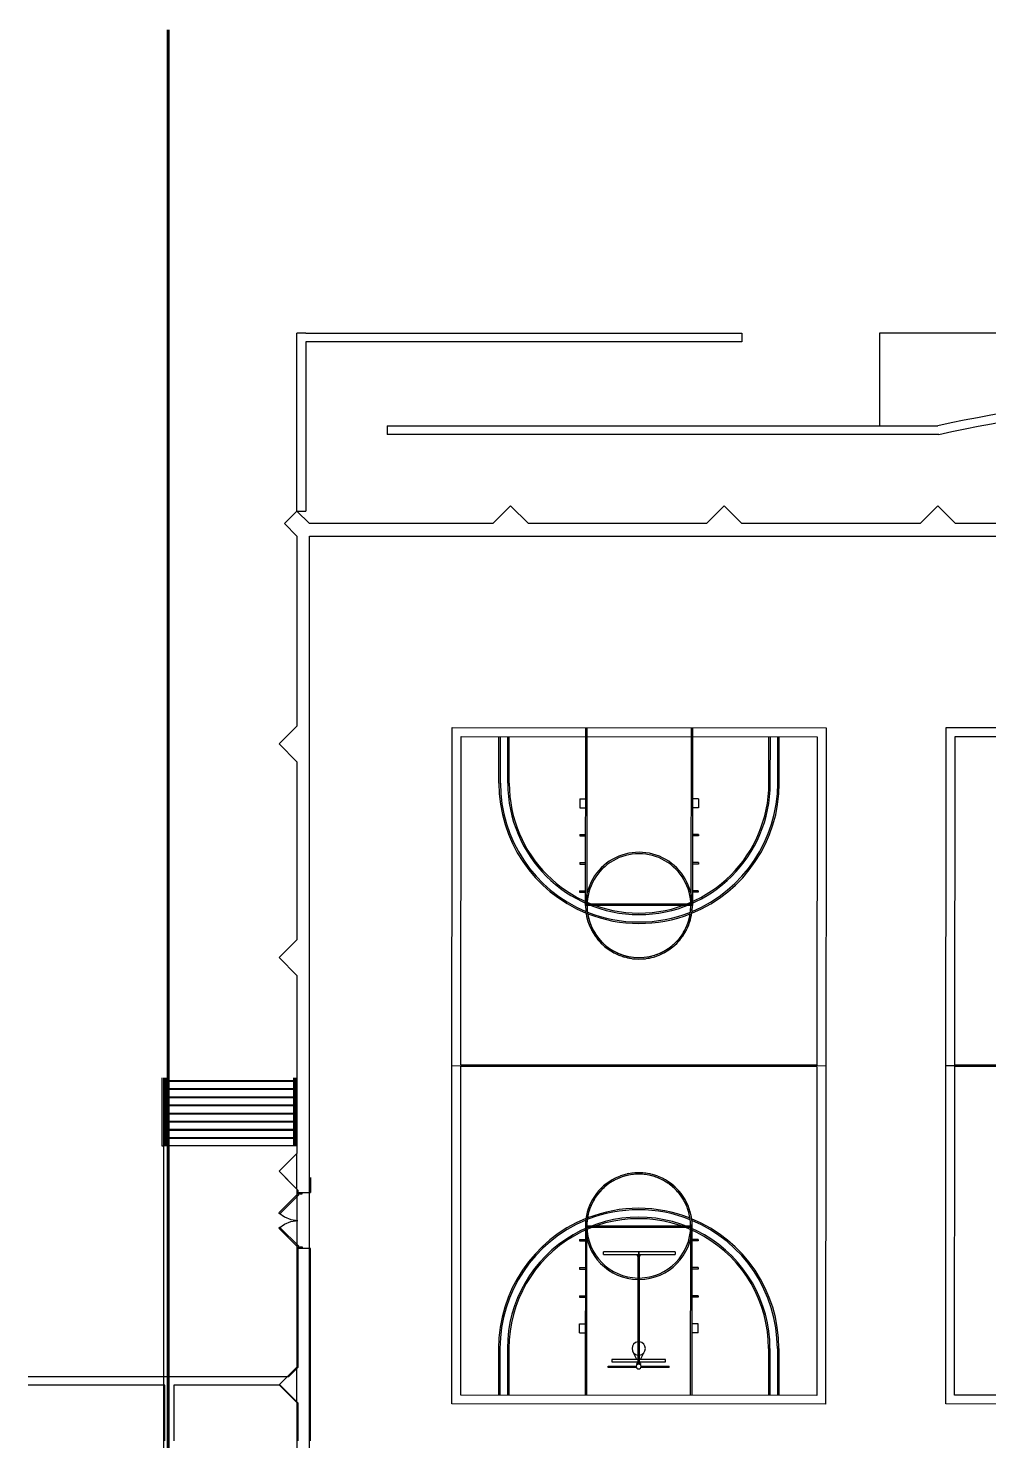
# Model space of a CAD drawing. Header units: inches. Extents: x 8199 to 15931, y 7617 to 15423.
# Drawn here: x 12044 to 13339, y 13519 to 15423 of the extents above; entities that cross this region are included whole.
import ezdxf

# ---------------------------------------------------------------- set-up
doc = ezdxf.new("R2010")
doc.units = ezdxf.units.IN
doc.header["$LTSCALE"] = 0.25
doc.header["$MEASUREMENT"] = 0
doc.layers.add('BACKGROUND', color=8, linetype='Continuous')

msp = doc.modelspace()

# ---------------------------------------------------------------- linework, layer by layer
at = {"lineweight": 0, "const_width": 4}
msp.add_lwpolyline([(12232.4, 12975), (12232.4, 15421.5)], dxfattribs=at)
at = {"layer": 'BACKGROUND'}
for p, q in [((12405.9, 14772.6), (12405.9, 15012.6)), ((12417.9, 15012.6), (12405.9, 15012.6)), ((12417.9, 15012.6), (13005.9, 15012.6)), ((13005.9, 15012.6), (13005.9, 15000.6)), ((14500.5, 15012.6), (13191.3, 15012.6)), ((13191.3, 15012.6), (13191.3, 14887.6)), ((12417.9, 15000.6), (12417.9, 14772.6)), ((13005.9, 15000.6), (12417.9, 15000.6)), ((12527.6, 14887.6), (13269.9, 14887.6)), ((12527.6, 14887.6), (12527.6, 14875.6)), ((13271.1, 14875.6), (12527.6, 14875.6)), ((12693.9, 14779.6), (12669.9, 14755.6)), ((12717.9, 14755.6), (12693.9, 14779.6)), ((12981.9, 14779.6), (12957.9, 14755.6)), ((13005.9, 14755.6), (12981.9, 14779.6)), ((13269.9, 14779.6), (13245.9, 14755.6)), ((13293.9, 14755.6), (13269.9, 14779.6)), ((12405.9, 14772.6), (12388.9, 14755.6)), ((12422.9, 14755.6), (12405.9, 14772.6)), ((12405.9, 14772.6), (12417.9, 14772.6)), ((12388.9, 14755.6), (12405.9, 14738.7)), ((12669.9, 14755.6), (12422.9, 14755.6)), ((12957.9, 14755.6), (12717.9, 14755.6)), ((13245.9, 14755.6), (13005.9, 14755.6)), ((13533.9, 14755.6), (13293.9, 14755.6)), ((12405.9, 14738.7), (12405.9, 14738.6)), ((12405.9, 14738.6), (12405.9, 14482.6)), ((12422.9, 14738.6), (15268.9, 14738.6)), ((12422.9, 13916.6), (12422.9, 14738.6)), ((12405.9, 14482.6), (12381.9, 14458.6)), ((12614.8, 13916.6), (12615.2, 14480.8)), ((12615.2, 14480.8), (13119.2, 14480.4)), ((12795, 14240.7), (12795.2, 14480.7)), ((12797, 14240.7), (12797.2, 14480.7)), ((12937.2, 14480.6), (12937, 14240.6)), ((12939.2, 14480.6), (12939, 14240.6)), ((13119.2, 14480.4), (13118.8, 13916.6)), ((13280.8, 13916.6), (13281.2, 14480.8)), ((13281.2, 14480.8), (13785.2, 14480.4)), ((12381.9, 14458.6), (12405.9, 14434.6)), ((12626.9, 14025.8), (12627.2, 14468.8)), ((12627.2, 14468.8), (13107.2, 14468.4)), ((12678.1, 14405.7), (12678.2, 14468.7)), ((12680.1, 14405.7), (12680.2, 14468.7)), ((12690.1, 14405.7), (12690.2, 14468.7)), ((12692.1, 14405.7), (12692.2, 14468.7)), ((13042.1, 14405.5), (13042.2, 14468.5)), ((13044.1, 14405.5), (13044.2, 14468.5)), ((13054.1, 14405.5), (13054.2, 14468.5)), ((13056.1, 14405.5), (13056.2, 14468.5)), ((13107.2, 14468.4), (13106.9, 14025.4)), ((13292.9, 14025.8), (13293.2, 14468.8)), ((13293.2, 14468.8), (13773.2, 14468.4)), ((12405.9, 14434.6), (12405.9, 14194.6)), ((12787.1, 14384.7), (12787.1, 14372.7)), ((12787.1, 14384.7), (12795.1, 14384.7)), ((12947.1, 14384.6), (12939.1, 14384.6)), ((12947.1, 14384.6), (12947.1, 14372.6)), ((12787.1, 14372.7), (12795.1, 14372.7)), ((12947.1, 14372.6), (12939.1, 14372.6)), ((12787.1, 14336.7), (12787.1, 14334.7)), ((12787.1, 14336.7), (12795.1, 14336.7)), ((12787.1, 14334.7), (12795.1, 14334.7)), ((12947.1, 14336.6), (12939.1, 14336.6)), ((12947.1, 14334.6), (12939.1, 14334.6)), ((12947.1, 14336.6), (12947.1, 14334.6)), ((12787.1, 14298.7), (12787.1, 14296.7)), ((12787.1, 14298.7), (12795.1, 14298.7)), ((12787.1, 14296.7), (12795.1, 14296.7)), ((12947.1, 14298.6), (12939.1, 14298.6)), ((12947.1, 14296.6), (12939.1, 14296.6)), ((12947.1, 14298.6), (12947.1, 14296.6)), ((12787, 14260.7), (12787, 14258.7)), ((12787, 14260.7), (12795, 14260.7)), ((12787, 14258.7), (12795, 14258.7)), ((12947, 14260.6), (12939, 14260.6)), ((12947, 14258.6), (12939, 14258.6)), ((12947, 14260.6), (12947, 14258.6)), ((12232.4, 13916.6), (12232.4, 14233.3)), ((12939, 14242.6), (12795, 14242.7)), ((12797, 14240.7), (12795, 14240.7)), ((12937, 14240.6), (12797, 14240.7)), ((12939, 14240.6), (12937, 14240.6)), ((12405.9, 14194.6), (12381.9, 14170.6)), ((12381.9, 14170.6), (12405.9, 14146.6)), ((12405.9, 14146.6), (12405.9, 13916.6)), ((13118.9, 14024.4), (12614.9, 14024.8)), ((12626.8, 13916.6), (12626.9, 14023.8)), ((13106.9, 14025.4), (12626.9, 14025.8)), ((13106.9, 14023.4), (12626.9, 14023.8)), ((13106.9, 14023.4), (13106.8, 13916.6)), ((13650.9, 14024.5), (13280.9, 14024.8)), ((13292.8, 13916.6), (13292.9, 14023.8)), ((13650.8, 14025.5), (13292.9, 14025.8)), ((13650.8, 14023.5), (13292.9, 14023.8)), ((12223.9, 14008.6), (12223.9, 13916.6)), ((12223.9, 14008.5), (12223.9, 13916.6)), ((12225.9, 14008.6), (12225.9, 14004.6)), ((12225.9, 14008.5), (12225.9, 14004.6)), ((12225.9, 14004.6), (12225.9, 13993.6)), ((12226.1, 14004.6), (12225.9, 14004.6)), ((12225.9, 14004.6), (12225.9, 13993.6)), ((12226.1, 14004.6), (12225.9, 14004.6)), ((12226.1, 14003.6), (12225.9, 14003.6)), ((12226.1, 14003.6), (12225.9, 14003.6)), ((12226.1, 14008.6), (12226.1, 13927.4)), ((12226.1, 14008.6), (12226.1, 13927.6)), ((12226.1, 14008.5), (12226.1, 13927.4)), ((12226.1, 14008.5), (12226.1, 13927.6)), ((12227.6, 13927.4), (12227.6, 14008.6)), ((12227.6, 14008.6), (12227.6, 13927.6)), ((12227.6, 13927.4), (12227.6, 14008.5)), ((12227.6, 14008.5), (12227.6, 13927.6)), ((12229.1, 14004.6), (12227.6, 14004.6)), ((12229.1, 14004.6), (12227.6, 14004.6)), ((12229.1, 14003.6), (12227.6, 14003.6)), ((12229.1, 14003.6), (12227.6, 14003.6)), ((12229.1, 14008.6), (12229.1, 13927.4)), ((12229.1, 14008.6), (12229.1, 13927.6)), ((12229.1, 14008.5), (12229.1, 13927.4)), ((12229.1, 14008.5), (12229.1, 13927.6)), ((12230.6, 13927.4), (12230.6, 14008.6)), ((12230.6, 14008.6), (12230.6, 13927.6)), ((12230.6, 13927.4), (12230.6, 14008.5)), ((12230.6, 14008.5), (12230.6, 13927.6)), ((12401.1, 14004.6), (12230.6, 14004.6)), ((12401.1, 14004.6), (12230.6, 14004.6)), ((12401.1, 14003.6), (12230.6, 14003.6)), ((12401.1, 14003.6), (12230.6, 14003.6)), ((12232.4, 13343.3), (12232.4, 14008.6)), ((12232.4, 13916.6), (12232.4, 14008.5)), ((12401.1, 14008.6), (12401.1, 13927.4)), ((12401.1, 14008.6), (12401.1, 13927.6)), ((12401.1, 14008.5), (12401.1, 13927.4)), ((12401.1, 14008.5), (12401.1, 13927.6)), ((12402.6, 13927.4), (12402.6, 14008.6)), ((12402.6, 14008.6), (12402.6, 13927.6)), ((12402.6, 13927.4), (12402.6, 14008.5)), ((12402.6, 14008.5), (12402.6, 13927.6)), ((12404.1, 14004.6), (12402.6, 14004.6)), ((12404.1, 14004.6), (12402.6, 14004.6)), ((12404.1, 14003.6), (12402.6, 14003.6)), ((12404.1, 14003.6), (12402.6, 14003.6)), ((12404.1, 14008.6), (12404.1, 13927.4)), ((12404.1, 14008.6), (12404.1, 13927.6)), ((12404.1, 14008.5), (12404.1, 13927.4)), ((12404.1, 14008.5), (12404.1, 13927.6)), ((12405.6, 13927.4), (12405.6, 14008.6)), ((12405.6, 14008.6), (12405.6, 13927.6)), ((12405.6, 13927.4), (12405.6, 14008.5)), ((12405.6, 14008.5), (12405.6, 13927.6)), ((12405.9, 14004.6), (12405.6, 14004.6)), ((12405.9, 14004.6), (12405.6, 14004.6)), ((12405.9, 14003.6), (12405.6, 14003.6)), ((12405.9, 14003.6), (12405.6, 14003.6)), ((12405.9, 14008.6), (12405.9, 13906.6)), ((12405.9, 14008.5), (12405.9, 13916.6)), ((12422.9, 13488.6), (12422.9, 14008.6)), ((12422.9, 13916.6), (12422.9, 14008.5)), ((12614.6, 13568.8), (12614.9, 14008.6)), ((12614.8, 13916.6), (12614.9, 14008.5)), ((12626.6, 13580.8), (12626.9, 14008.6)), ((12626.8, 13916.6), (12626.9, 14008.5)), ((13106.9, 14008.6), (13106.6, 13580.4)), ((13106.9, 14008.5), (13106.8, 13916.6)), ((13118.9, 14008.6), (13118.6, 13568.4)), ((13118.9, 14008.5), (13118.8, 13916.6)), ((13280.6, 13568.8), (13280.9, 14008.6)), ((13280.8, 13916.6), (13280.9, 14008.5)), ((13292.6, 13580.8), (13292.9, 14008.6)), ((13292.8, 13916.6), (13292.9, 14008.5)), ((12225.9, 13993.6), (12225.9, 13982.6)), ((12226.1, 13993.6), (12225.9, 13993.6)), ((12225.9, 13993.6), (12225.9, 13982.6)), ((12226.1, 13993.6), (12225.9, 13993.6)), ((12226.1, 13992.6), (12225.9, 13992.6)), ((12226.1, 13992.6), (12225.9, 13992.6)), ((12225.9, 13982.6), (12225.9, 13971.6)), ((12226.1, 13982.6), (12225.9, 13982.6)), ((12225.9, 13982.6), (12225.9, 13971.6)), ((12226.1, 13982.6), (12225.9, 13982.6)), ((12226.1, 13981.6), (12225.9, 13981.6)), ((12226.1, 13981.6), (12225.9, 13981.6)), ((12229.1, 13993.6), (12227.6, 13993.6)), ((12229.1, 13993.6), (12227.6, 13993.6)), ((12229.1, 13992.6), (12227.6, 13992.6)), ((12229.1, 13992.6), (12227.6, 13992.6)), ((12229.1, 13982.6), (12227.6, 13982.6)), ((12229.1, 13982.6), (12227.6, 13982.6)), ((12229.1, 13981.6), (12227.6, 13981.6)), ((12229.1, 13981.6), (12227.6, 13981.6)), ((12401.1, 13993.6), (12230.6, 13993.6)), ((12401.1, 13993.6), (12230.6, 13993.6)), ((12401.1, 13992.6), (12230.6, 13992.6)), ((12401.1, 13992.6), (12230.6, 13992.6)), ((12401.1, 13982.6), (12230.6, 13982.6)), ((12401.1, 13982.6), (12230.6, 13982.6)), ((12401.1, 13981.6), (12230.6, 13981.6)), ((12401.1, 13981.6), (12230.6, 13981.6)), ((12404.1, 13993.6), (12402.6, 13993.6)), ((12404.1, 13993.6), (12402.6, 13993.6)), ((12404.1, 13992.6), (12402.6, 13992.6)), ((12404.1, 13992.6), (12402.6, 13992.6)), ((12404.1, 13982.6), (12402.6, 13982.6)), ((12404.1, 13982.6), (12402.6, 13982.6)), ((12404.1, 13981.6), (12402.6, 13981.6)), ((12404.1, 13981.6), (12402.6, 13981.6)), ((12405.9, 13993.6), (12405.6, 13993.6)), ((12405.9, 13993.6), (12405.6, 13993.6)), ((12405.9, 13992.6), (12405.6, 13992.6)), ((12405.9, 13992.6), (12405.6, 13992.6)), ((12405.9, 13982.6), (12405.6, 13982.6)), ((12405.9, 13982.6), (12405.6, 13982.6)), ((12405.9, 13981.6), (12405.6, 13981.6)), ((12405.9, 13981.6), (12405.6, 13981.6)), ((12225.9, 13971.6), (12225.9, 13960.6)), ((12226.1, 13971.6), (12225.9, 13971.6)), ((12225.9, 13971.6), (12225.9, 13960.6)), ((12226.1, 13971.6), (12225.9, 13971.6)), ((12226.1, 13970.6), (12225.9, 13970.6)), ((12226.1, 13970.6), (12225.9, 13970.6)), ((12225.9, 13960.6), (12225.9, 13949.6)), ((12226.1, 13960.6), (12225.9, 13960.6)), ((12225.9, 13960.6), (12225.9, 13949.6)), ((12226.1, 13960.6), (12225.9, 13960.6)), ((12226.1, 13959.6), (12225.9, 13959.6)), ((12226.1, 13959.6), (12225.9, 13959.6)), ((12229.1, 13971.6), (12227.6, 13971.6)), ((12229.1, 13971.6), (12227.6, 13971.6)), ((12229.1, 13970.6), (12227.6, 13970.6)), ((12229.1, 13970.6), (12227.6, 13970.6)), ((12229.1, 13960.6), (12227.6, 13960.6)), ((12229.1, 13960.6), (12227.6, 13960.6)), ((12229.1, 13959.6), (12227.6, 13959.6)), ((12229.1, 13959.6), (12227.6, 13959.6)), ((12401.1, 13971.6), (12230.6, 13971.6)), ((12401.1, 13971.6), (12230.6, 13971.6)), ((12401.1, 13970.6), (12230.6, 13970.6)), ((12401.1, 13970.6), (12230.6, 13970.6)), ((12401.1, 13960.6), (12230.6, 13960.6)), ((12401.1, 13960.6), (12230.6, 13960.6)), ((12401.1, 13959.6), (12230.6, 13959.6)), ((12401.1, 13959.6), (12230.6, 13959.6)), ((12404.1, 13971.6), (12402.6, 13971.6)), ((12404.1, 13971.6), (12402.6, 13971.6)), ((12404.1, 13970.6), (12402.6, 13970.6)), ((12404.1, 13970.6), (12402.6, 13970.6)), ((12404.1, 13960.6), (12402.6, 13960.6)), ((12404.1, 13960.6), (12402.6, 13960.6)), ((12404.1, 13959.6), (12402.6, 13959.6)), ((12404.1, 13959.6), (12402.6, 13959.6)), ((12405.9, 13971.6), (12405.6, 13971.6)), ((12405.9, 13971.6), (12405.6, 13971.6)), ((12405.9, 13970.6), (12405.6, 13970.6)), ((12405.9, 13970.6), (12405.6, 13970.6)), ((12405.9, 13960.6), (12405.6, 13960.6)), ((12405.9, 13960.6), (12405.6, 13960.6)), ((12405.9, 13959.6), (12405.6, 13959.6)), ((12405.9, 13959.6), (12405.6, 13959.6)), ((12225.9, 13949.6), (12225.9, 13938.6)), ((12226.1, 13949.6), (12225.9, 13949.6)), ((12225.9, 13949.6), (12225.9, 13938.6)), ((12226.1, 13949.6), (12225.9, 13949.6)), ((12226.1, 13948.6), (12225.9, 13948.6)), ((12226.1, 13948.6), (12225.9, 13948.6)), ((12229.1, 13949.6), (12227.6, 13949.6)), ((12229.1, 13949.6), (12227.6, 13949.6)), ((12229.1, 13948.6), (12227.6, 13948.6)), ((12229.1, 13948.6), (12227.6, 13948.6)), ((12401.1, 13949.6), (12230.6, 13949.6)), ((12401.1, 13949.6), (12230.6, 13949.6)), ((12401.1, 13948.6), (12230.6, 13948.6)), ((12401.1, 13948.6), (12230.6, 13948.6)), ((12404.1, 13949.6), (12402.6, 13949.6)), ((12404.1, 13949.6), (12402.6, 13949.6)), ((12404.1, 13948.6), (12402.6, 13948.6)), ((12404.1, 13948.6), (12402.6, 13948.6)), ((12405.9, 13949.6), (12405.6, 13949.6)), ((12405.9, 13949.6), (12405.6, 13949.6)), ((12405.9, 13948.6), (12405.6, 13948.6)), ((12405.9, 13948.6), (12405.6, 13948.6)), ((12225.9, 13938.6), (12225.9, 13927.6)), ((12226.1, 13938.6), (12225.9, 13938.6)), ((12225.9, 13938.6), (12225.9, 13927.6)), ((12226.1, 13938.6), (12225.9, 13938.6)), ((12226.1, 13937.6), (12225.9, 13937.6)), ((12226.1, 13937.6), (12225.9, 13937.6)), ((12225.9, 13927.6), (12225.9, 13916.6)), ((12226.1, 13927.6), (12225.9, 13927.6)), ((12225.9, 13927.6), (12225.9, 13916.6)), ((12226.1, 13927.6), (12225.9, 13927.6)), ((12226.1, 13926.6), (12225.9, 13926.6)), ((12226.1, 13926.6), (12225.9, 13926.6)), ((12226.1, 13927.6), (12226.1, 13916.6)), ((12226.1, 13927.6), (12226.1, 13916.6)), ((12226.1, 13927.4), (12226.1, 13916.6)), ((12226.1, 13927.4), (12226.1, 13916.6)), ((12229.1, 13938.6), (12227.6, 13938.6)), ((12229.1, 13938.6), (12227.6, 13938.6)), ((12229.1, 13937.6), (12227.6, 13937.6)), ((12229.1, 13937.6), (12227.6, 13937.6)), ((12229.1, 13927.6), (12227.6, 13927.6)), ((12227.6, 13927.6), (12227.6, 13916.6)), ((12229.1, 13927.6), (12227.6, 13927.6)), ((12227.6, 13927.6), (12227.6, 13916.6)), ((12227.6, 13916.6), (12227.6, 13927.4)), ((12227.6, 13916.6), (12227.6, 13927.4)), ((12229.1, 13926.6), (12227.6, 13926.6)), ((12229.1, 13926.6), (12227.6, 13926.6)), ((12229.1, 13927.6), (12229.1, 13916.6)), ((12229.1, 13927.6), (12229.1, 13916.6)), ((12229.1, 13927.4), (12229.1, 13916.6)), ((12229.1, 13927.4), (12229.1, 13916.6)), ((12401.1, 13938.6), (12230.6, 13938.6)), ((12401.1, 13938.6), (12230.6, 13938.6)), ((12401.1, 13937.6), (12230.6, 13937.6)), ((12401.1, 13937.6), (12230.6, 13937.6)), ((12401.1, 13927.6), (12230.6, 13927.6)), ((12230.6, 13927.6), (12230.6, 13916.6)), ((12401.1, 13927.6), (12230.6, 13927.6)), ((12230.6, 13927.6), (12230.6, 13916.6)), ((12230.6, 13916.6), (12230.6, 13927.4)), ((12230.6, 13916.6), (12230.6, 13927.4)), ((12401.1, 13926.6), (12230.6, 13926.6)), ((12401.1, 13926.6), (12230.6, 13926.6)), ((12401.1, 13927.6), (12401.1, 13916.6)), ((12401.1, 13927.6), (12401.1, 13916.6)), ((12401.1, 13927.4), (12401.1, 13916.6)), ((12401.1, 13927.4), (12401.1, 13916.6)), ((12404.1, 13938.6), (12402.6, 13938.6)), ((12404.1, 13938.6), (12402.6, 13938.6)), ((12404.1, 13937.6), (12402.6, 13937.6)), ((12404.1, 13937.6), (12402.6, 13937.6)), ((12404.1, 13927.6), (12402.6, 13927.6)), ((12402.6, 13927.6), (12402.6, 13916.6)), ((12404.1, 13927.6), (12402.6, 13927.6)), ((12402.6, 13927.6), (12402.6, 13916.6)), ((12402.6, 13916.6), (12402.6, 13927.4)), ((12402.6, 13916.6), (12402.6, 13927.4)), ((12404.1, 13926.6), (12402.6, 13926.6)), ((12404.1, 13926.6), (12402.6, 13926.6)), ((12404.1, 13927.6), (12404.1, 13916.6)), ((12404.1, 13927.6), (12404.1, 13916.6)), ((12404.1, 13927.4), (12404.1, 13916.6)), ((12404.1, 13927.4), (12404.1, 13916.6)), ((12405.9, 13938.6), (12405.6, 13938.6)), ((12405.9, 13938.6), (12405.6, 13938.6)), ((12405.9, 13937.6), (12405.6, 13937.6)), ((12405.9, 13937.6), (12405.6, 13937.6)), ((12405.9, 13927.6), (12405.6, 13927.6)), ((12405.6, 13927.6), (12405.6, 13916.6)), ((12405.9, 13927.6), (12405.6, 13927.6)), ((12405.6, 13927.6), (12405.6, 13916.6)), ((12405.6, 13916.6), (12405.6, 13927.4)), ((12405.6, 13916.6), (12405.6, 13927.4)), ((12405.9, 13926.6), (12405.6, 13926.6)), ((12405.9, 13926.6), (12405.6, 13926.6)), ((12223.9, 13916.6), (12225.9, 13916.6)), ((12223.9, 13916.6), (12225.9, 13916.6)), ((12226.1, 13916.6), (12225.9, 13916.6)), ((12226.1, 13916.6), (12225.9, 13916.6)), ((12225.9, 13916.6), (12225.9, 13347.3)), ((12226.1, 13916.6), (12225.9, 13916.6)), ((12226.1, 13916.6), (12225.9, 13916.6)), ((12227.6, 13916.6), (12226.1, 13916.6)), ((12227.6, 13916.6), (12226.1, 13916.6)), ((12227, 13916.6), (12226.8, 13916.6)), ((12227, 13916.6), (12226.8, 13916.6)), ((12229.1, 13916.6), (12227.6, 13916.6)), ((12229.1, 13916.6), (12227.6, 13916.6)), ((12229.1, 13916.6), (12227.6, 13916.6)), ((12229.1, 13916.6), (12227.6, 13916.6)), ((12230.6, 13916.6), (12229.1, 13916.6)), ((12230.6, 13916.6), (12229.1, 13916.6)), ((12230, 13916.6), (12229.8, 13916.6)), ((12230, 13916.6), (12229.8, 13916.6)), ((12401.1, 13916.6), (12230.6, 13916.6)), ((12401.1, 13916.6), (12230.6, 13916.6)), ((12401.1, 13916.6), (12230.6, 13916.6)), ((12401.1, 13916.6), (12230.6, 13916.6)), ((12405.9, 13906.6), (12381.9, 13882.6)), ((12402.6, 13916.6), (12401.1, 13916.6)), ((12402.6, 13916.6), (12401.1, 13916.6)), ((12402, 13916.6), (12401.8, 13916.6)), ((12402, 13916.6), (12401.8, 13916.6)), ((12404.1, 13916.6), (12402.6, 13916.6)), ((12404.1, 13916.6), (12402.6, 13916.6)), ((12404.1, 13916.6), (12402.6, 13916.6)), ((12404.1, 13916.6), (12402.6, 13916.6)), ((12405.6, 13916.6), (12404.1, 13916.6)), ((12405.6, 13916.6), (12404.1, 13916.6)), ((12405, 13916.6), (12404.8, 13916.6)), ((12405, 13916.6), (12404.8, 13916.6)), ((12405.9, 13916.6), (12405.6, 13916.6)), ((12405.9, 13916.6), (12405.6, 13916.6)), ((12405.9, 13916.6), (12405.6, 13916.6)), ((12405.9, 13916.6), (12405.6, 13916.6)), ((12405.9, 13858.6), (12405.9, 13906.6)), ((12381.9, 13882.6), (12405.9, 13858.6)), ((12405.9, 13858.6), (12405.9, 13618.6)), ((12794.7, 13808.7), (12794.6, 13580.7)), ((12794.7, 13808.7), (12796.7, 13808.7)), ((12938.7, 13806.6), (12794.7, 13806.7)), ((12796.6, 13580.7), (12796.7, 13808.7)), ((12936.7, 13808.6), (12796.7, 13808.7)), ((12936.6, 13580.6), (12936.7, 13808.6)), ((12936.7, 13808.6), (12938.7, 13808.6)), ((12938.6, 13580.6), (12938.7, 13808.6)), ((12786.7, 13790.7), (12786.7, 13788.7)), ((12786.7, 13790.7), (12794.7, 13790.7)), ((12786.7, 13788.7), (12794.7, 13788.7)), ((12946.7, 13790.6), (12938.7, 13790.6)), ((12946.7, 13788.6), (12938.7, 13788.6)), ((12946.7, 13790.6), (12946.7, 13788.6)), ((12915.8, 13773.8), (12819, 13773.9)), ((12819, 13770.8), (12819, 13773.9)), ((12819, 13770.4), (12819, 13770.8)), ((12819, 13770.4), (12915.8, 13770.3)), ((12864.7, 13770.4), (12864.7, 13768.4)), ((12864.7, 13768.4), (12868.7, 13768.4)), ((12864.7, 13768.4), (12864.7, 13768.3)), ((12868.7, 13768.3), (12864.7, 13768.3)), ((12866.1, 13770.4), (12866.1, 13768.9)), ((12866.2, 13768.9), (12866.1, 13768.9)), ((12866.1, 13768.9), (12866.1, 13768.4)), ((12866.1, 13768.4), (12867.3, 13768.4)), ((12866.1, 13766.2), (12866.1, 13768.3)), ((12866.2, 13770.4), (12866.2, 13768.9)), ((12866.2, 13768.4), (12866.2, 13768.9)), ((12866.2, 13768.9), (12866.2, 13768.4)), ((12867.2, 13768.4), (12866.2, 13768.4)), ((12866.6, 13770.7), (12866.6, 13768.9)), ((12866.8, 13768.9), (12866.8, 13770.7)), ((12867.2, 13770.4), (12867.2, 13768.9)), ((12867.3, 13768.9), (12867.2, 13768.9)), ((12867.2, 13768.9), (12867.2, 13768.4)), ((12867.2, 13768.4), (12867.2, 13768.9)), ((12867.3, 13770.4), (12867.3, 13768.9)), ((12867.3, 13768.4), (12867.3, 13768.9)), ((12867.3, 13768.3), (12867.3, 13766.2)), ((12868.7, 13768.4), (12868.7, 13770.4)), ((12868.7, 13768.3), (12868.7, 13768.4)), ((12915.8, 13773.8), (12915.8, 13770.8)), ((12915.8, 13770.8), (12915.8, 13770.3)), ((12786.7, 13752.7), (12786.7, 13750.7)), ((12786.7, 13752.7), (12794.7, 13752.7)), ((12786.7, 13750.7), (12794.7, 13750.7)), ((12865.5, 13766.6), (12865.4, 13630.2)), ((12866.1, 13766.2), (12866.1, 13766.2)), ((12866.1, 13766.1), (12867.3, 13766.1)), ((12867.3, 13766.2), (12867.3, 13766.2)), ((12867.8, 13630.2), (12867.9, 13766.6)), ((12946.7, 13752.6), (12938.7, 13752.6)), ((12946.7, 13750.6), (12938.7, 13750.6)), ((12946.7, 13752.6), (12946.7, 13750.6)), ((12786.7, 13714.7), (12786.7, 13712.7)), ((12786.7, 13714.7), (12794.7, 13714.7)), ((12786.7, 13712.7), (12794.7, 13712.7)), ((12946.7, 13714.6), (12938.7, 13714.6)), ((12946.7, 13712.6), (12938.7, 13712.6)), ((12946.7, 13714.6), (12946.7, 13712.6)), ((12786.6, 13664.7), (12786.6, 13676.7)), ((12786.6, 13676.7), (12794.6, 13676.7)), ((12946.6, 13676.6), (12938.6, 13676.6)), ((12946.6, 13664.6), (12946.6, 13676.6)), ((12786.6, 13664.7), (12794.6, 13664.7)), ((12946.6, 13664.6), (12938.6, 13664.6)), ((12677.6, 13643.7), (12677.6, 13580.7)), ((12679.6, 13643.7), (12679.6, 13580.7)), ((12689.6, 13643.7), (12689.6, 13580.7)), ((12691.6, 13643.7), (12691.6, 13580.7)), ((12864.1, 13628.6), (12858.6, 13639.6)), ((12869.1, 13628.6), (12874.6, 13639.5)), ((13041.6, 13643.5), (13041.6, 13580.5)), ((13043.6, 13643.5), (13043.6, 13580.5)), ((13053.6, 13643.5), (13053.6, 13580.5)), ((13055.6, 13643.5), (13055.6, 13580.5)), ((12405.9, 13618.6), (12381.9, 13594.6)), ((12405.9, 13570.6), (12405.9, 13618.6)), ((12825.6, 13619.9), (12828.1, 13619.9)), ((12825.6, 13617.8), (12825.6, 13619.9)), ((12828.1, 13617.8), (12825.6, 13617.8)), ((12828.1, 13619.9), (12863.4, 13619.9)), ((12828.1, 13619.9), (12828.1, 13617.8)), ((12863.4, 13617.8), (12828.1, 13617.8)), ((12865.8, 13628.6), (12830.6, 13628.6)), ((12830.6, 13628.6), (12830.6, 13625.6)), ((12830.6, 13625.6), (12865.8, 13625.6)), ((12863.4, 13618.4), (12863.4, 13617.8)), ((12864.1, 13622.3), (12864.1, 13623.2)), ((12864.1, 13623.2), (12869.1, 13623.2)), ((12869.1, 13623.2), (12864.1, 13623.2)), ((12864.1, 13623.2), (12864.1, 13623.2)), ((12865.3, 13622.3), (12864.1, 13622.3)), ((12866, 13628.7), (12865.8, 13628.7)), ((12865.8, 13628.7), (12865.8, 13623.5)), ((12866, 13623.5), (12866, 13628.7)), ((12866.2, 13628.6), (12866, 13628.6)), ((12866, 13625.6), (12867.2, 13625.6)), ((12867.1, 13623.3), (12866.1, 13623.3)), ((12866.2, 13629.3), (12866.2, 13628.2)), ((12867.2, 13628.6), (12866.9, 13628.6)), ((12867, 13628.2), (12867, 13629.3)), ((12867.3, 13628.7), (12867.2, 13628.7)), ((12867.2, 13628.7), (12867.2, 13623.5)), ((12867.3, 13623.5), (12867.3, 13628.7)), ((12902.6, 13628.6), (12867.3, 13628.6)), ((12867.3, 13625.6), (12902.6, 13625.6)), ((12869.1, 13622.3), (12867.9, 13622.3)), ((12869.1, 13623.2), (12869.1, 13622.3)), ((12869.1, 13623.2), (12869.1, 13623.2)), ((12869.8, 13619.9), (12905, 13619.9)), ((12869.8, 13618.4), (12869.8, 13617.8)), ((12905, 13617.8), (12869.8, 13617.8)), ((12902.6, 13625.6), (12902.6, 13628.6)), ((12905, 13619.9), (12907.6, 13619.9)), ((12905, 13619.9), (12905, 13617.8)), ((12907.6, 13617.8), (12905, 13617.8)), ((12907.6, 13617.8), (12907.6, 13619.9)), ((12381.9, 13594.6), (12405.9, 13570.6)), ((13106.6, 13580.4), (12626.6, 13580.8)), ((13772.6, 13580.4), (13292.6, 13580.8)), ((12405.9, 13570.6), (12405.9, 13309.6)), ((13118.6, 13568.4), (12614.6, 13568.8)), ((13784.6, 13568.4), (13280.6, 13568.8))]:
    msp.add_line(p, q, dxfattribs=at)
for points in [[(12390.1, 13874.1), (12407.1, 13856.9)], [(12423.9, 13874.1), (12423.9, 13854)], [(12381.6, 13826.6), (12407.1, 13852.1), (12412.8, 13852.1)], [(12408.3, 13850.8), (12382.8, 13825.3)], [(12407, 13852.1), (12407, 13854), (12423.9, 13854)], [(12407.1, 13856.9), (12407.1, 13854)], [(12407.1, 13852.1), (12408.3, 13850.8)], [(12412.8, 13852.1), (12412.8, 13854)], [(12382.8, 13825.3), (12381.6, 13826.6), (12389.2, 13820.9)], [(12381.6, 13805.6), (12389.2, 13811.4)], [(12408.3, 13781.4), (12382.8, 13806.9), (12381.6, 13805.6)], [(12389.2, 13820.9), (12397.8, 13817.4)], [(12389.2, 13811.3), (12397.8, 13814.8)], [(12397.8, 13817.4), (12407, 13816.1)], [(12397.8, 13814.9), (12407.1, 13816.1)], [(12381.6, 13805.6), (12407.1, 13780.4)], [(12407.1, 13780.4), (12408.3, 13781.4)], [(12407.1, 13778.2), (12407.1, 13780.5), (12412.8, 13780.5), (12412.8, 13778.2)], [(12424, 13519.2), (12424, 13778.2), (12407.1, 13778.2), (12407.1, 13618)], [(12407.1, 13618), (12394.9, 13605.9)], [(12043.6, 13605.9), (12395, 13605.9)], [(12227.7, 13519.2), (12227.7, 13594.1), (12043.6, 13594.1)], [(12407.1, 13570.2), (12383.2, 13594.1), (12239.8, 13594.1), (12239.8, 13519.2)], [(12407.1, 13570.2), (12407.1, 13519.2)]]:
    msp.add_lwpolyline(points, dxfattribs=at)
at = {"layer": 'BACKGROUND', "flags": 128}
for points in [[(12866.6, 13774), (12866.6, 13774), (12866.6, 13774), (12866.6, 13774), (12866.6, 13774), (12866.6, 13774), (12866.6, 13774), (12866.6, 13774), (12866.6, 13774), (12866.6, 13774), (12866.6, 13774), (12866.6, 13774), (12866.6, 13774), (12866.6, 13774), (12866.6, 13774), (12866.6, 13774), (12866.6, 13774.1), (12866.6, 13774.1), (12866.6, 13774.1), (12866.6, 13774.1), (12866.6, 13774.1), (12866.6, 13774.1), (12866.6, 13774.1), (12866.6, 13774.1), (12866.6, 13774.1), (12866.6, 13774.1), (12866.6, 13774.1), (12866.6, 13774.1), (12866.6, 13774.1), (12866.7, 13774.1), (12866.7, 13774.1), (12866.7, 13774.1), (12866.7, 13774.1), (12866.7, 13774.1), (12866.7, 13774.1), (12866.7, 13774.1), (12866.7, 13774.1), (12866.7, 13774.1), (12866.7, 13774.1), (12866.7, 13774.1), (12866.7, 13774.1)], [(12866.6, 13773.8), (12866.6, 13773.9), (12866.6, 13773.9), (12866.6, 13773.9), (12866.6, 13773.9), (12866.6, 13773.9), (12866.6, 13774), (12866.6, 13774), (12866.6, 13774), (12866.6, 13774), (12866.6, 13774)], [(12866.6, 13774), (12866.6, 13774), (12866.6, 13774), (12866.6, 13774), (12866.6, 13774), (12866.6, 13773.9), (12866.6, 13773.9), (12866.6, 13773.9), (12866.6, 13773.9), (12866.6, 13773.9), (12866.6, 13773.8), (12866.6, 13773.8), (12866.6, 13773.8), (12866.6, 13773.7), (12866.6, 13773.7), (12866.6, 13773.6), (12866.6, 13773.6), (12866.6, 13773.6), (12866.6, 13773.5), (12866.6, 13773.5), (12866.6, 13773.4), (12866.6, 13773.4), (12866.6, 13773.3), (12866.6, 13773.2), (12866.6, 13773.2), (12866.6, 13773.1), (12866.6, 13773), (12866.6, 13773), (12866.6, 13772.9), (12866.6, 13772.8), (12866.6, 13772.8), (12866.6, 13772.7), (12866.6, 13772.6), (12866.6, 13772.6), (12866.6, 13772.5), (12866.6, 13772.4), (12866.6, 13772.3), (12866.6, 13772.3), (12866.6, 13772.2), (12866.6, 13772.1), (12866.6, 13772), (12866.6, 13772), (12866.6, 13771.9), (12866.6, 13771.8), (12866.6, 13771.7), (12866.6, 13771.7), (12866.6, 13771.6), (12866.6, 13771.5), (12866.6, 13771.5), (12866.6, 13771.4), (12866.6, 13771.3), (12866.6, 13771.3), (12866.6, 13771.2), (12866.6, 13771.1), (12866.6, 13771.1), (12866.6, 13771), (12866.6, 13770.9), (12866.6, 13770.9), (12866.6, 13770.8), (12866.6, 13770.8), (12866.6, 13770.7), (12866.6, 13770.7)], [(12866.7, 13774.1), (12866.7, 13774.1), (12866.7, 13774.1), (12866.7, 13774.1), (12866.7, 13774.1), (12866.7, 13774.1), (12866.7, 13774.1), (12866.7, 13774.1), (12866.7, 13774.1), (12866.7, 13774.1), (12866.7, 13774.1), (12866.8, 13774.1), (12866.8, 13774.1), (12866.8, 13774.1), (12866.8, 13774.1), (12866.8, 13774.1), (12866.8, 13774.1), (12866.8, 13774.1), (12866.8, 13774.1), (12866.8, 13774.1), (12866.8, 13774.1), (12866.8, 13774.1), (12866.8, 13774.1), (12866.8, 13774.1), (12866.8, 13774), (12866.8, 13774), (12866.8, 13774), (12866.8, 13774), (12866.8, 13774), (12866.8, 13774), (12866.8, 13774), (12866.8, 13774), (12866.8, 13774), (12866.8, 13774), (12866.8, 13774), (12866.8, 13774), (12866.8, 13774), (12866.8, 13774), (12866.8, 13774), (12866.8, 13774), (12866.8, 13774)], [(12866.8, 13770.7), (12866.8, 13770.7), (12866.8, 13770.8), (12866.8, 13770.8), (12866.8, 13770.9), (12866.8, 13771), (12866.8, 13771), (12866.8, 13771.1), (12866.8, 13771.2), (12866.8, 13771.2), (12866.8, 13771.3), (12866.8, 13771.4), (12866.8, 13771.4), (12866.8, 13771.5), (12866.8, 13771.6), (12866.8, 13771.6), (12866.8, 13771.7), (12866.8, 13771.8), (12866.8, 13771.9), (12866.8, 13771.9), (12866.8, 13772), (12866.8, 13772.1), (12866.8, 13772.2), (12866.8, 13772.2), (12866.8, 13772.3), (12866.8, 13772.4), (12866.8, 13772.5), (12866.8, 13772.5), (12866.8, 13772.6), (12866.8, 13772.7), (12866.8, 13772.7), (12866.8, 13772.8), (12866.8, 13772.9), (12866.8, 13772.9), (12866.8, 13773), (12866.8, 13773.1), (12866.8, 13773.1), (12866.8, 13773.2), (12866.8, 13773.3), (12866.8, 13773.3), (12866.8, 13773.4), (12866.8, 13773.4), (12866.8, 13773.5), (12866.8, 13773.5), (12866.8, 13773.6), (12866.8, 13773.6), (12866.8, 13773.7), (12866.8, 13773.7), (12866.8, 13773.7), (12866.8, 13773.8), (12866.8, 13773.8), (12866.8, 13773.8), (12866.8, 13773.9), (12866.8, 13773.9), (12866.8, 13773.9), (12866.8, 13773.9), (12866.8, 13773.9), (12866.8, 13774), (12866.8, 13774), (12866.8, 13774), (12866.8, 13774), (12866.8, 13774)], [(12866.8, 13774), (12866.8, 13774), (12866.8, 13774), (12866.8, 13774), (12866.8, 13774), (12866.8, 13773.9), (12866.8, 13773.9), (12866.8, 13773.9), (12866.8, 13773.9), (12866.8, 13773.9), (12866.8, 13773.8)]]:
    msp.add_lwpolyline(points, dxfattribs=at)
at = {"layer": 'BACKGROUND'}
for centre, radius, start, end in [((13845.9, 12195.9), 2752.6, 77.9212, 102.0788), ((13845.9, 12195.9), 2740.6, 77.8947, 102.1053), ((12867.1, 14405.6), 189, 179.9597, 247.8014), ((12867.1, 14405.6), 187, 179.9597, 247.457), ((12867.1, 14405.6), 177, 179.9597, 359.9597), ((12867.1, 14405.6), 175, 179.9597, 359.9597), ((12867.1, 14405.6), 189, 292.1181, 359.9597), ((12867.1, 14405.6), 187, 292.4625, 359.9597), ((12867, 14240.6), 72, 359.9597, 179.9597), ((12867, 14240.6), 70, 359.9597, 179.9597), ((12867, 14240.6), 72, 179.9597, 359.9597), ((12867, 14240.6), 72, 185.1861, 186.868), ((12867, 14240.6), 72, 190.4368, 192.3945), ((12867, 14240.6), 70, 179.9597, 359.9597), ((12867, 14240.6), 70, 179.9597, 185.1861), ((12867, 14240.6), 70, 186.868, 190.4368), ((12867.1, 14405.6), 187, 248.1613, 291.7582), ((12867.1, 14405.6), 189, 248.4982, 291.4212), ((12867, 14240.6), 70, 192.3945, 195.737), ((12867, 14240.6), 70, 344.1825, 347.5249), ((12867, 14240.6), 70, 349.4827, 353.0515), ((12867, 14240.6), 70, 354.7333, 359.9597), ((12867, 14240.6), 72, 347.5249, 349.4827), ((12867, 14240.6), 72, 353.0515, 354.7333), ((12867, 14240.6), 72, 195.737, 197.7236), ((12867, 14240.6), 72, 201.1674, 202.9866), ((12867, 14240.6), 70, 197.7236, 201.1674), ((12867, 14240.6), 70, 202.9866, 207.1964), ((12867, 14240.6), 72, 207.1964, 208.2195), ((12867, 14240.6), 70, 208.2195, 213.442), ((12867, 14240.6), 70, 326.4775, 331.7), ((12867, 14240.6), 70, 332.7231, 336.9329), ((12867, 14240.6), 72, 331.7, 332.7231), ((12867, 14240.6), 70, 338.7521, 342.1959), ((12867, 14240.6), 72, 336.9329, 338.7521), ((12867, 14240.6), 72, 342.1959, 344.1825), ((12867, 14240.6), 72, 213.442, 214.8942), ((12867, 14240.6), 70, 214.8942, 218.6828), ((12867, 14240.6), 72, 218.6828, 220.5878), ((12867, 14240.6), 70, 220.5878, 223.9618), ((12867, 14240.6), 72, 223.9618, 225.9576), ((12867, 14240.6), 70, 225.9576, 229.3317), ((12867, 14240.6), 70, 310.5878, 313.9618), ((12867, 14240.6), 72, 313.9618, 315.9576), ((12867, 14240.6), 70, 315.9576, 319.3317), ((12867, 14240.6), 70, 321.2367, 325.0252), ((12867, 14240.6), 72, 319.3317, 321.2367), ((12867, 14240.6), 72, 325.0252, 326.4775), ((12867, 14240.6), 72, 229.3317, 231.2367), ((12867, 14240.6), 70, 231.2367, 235.0252), ((12867, 14240.6), 72, 235.0252, 236.4775), ((12867, 14240.6), 70, 236.4775, 241.7), ((12867, 14240.6), 72, 241.7, 242.7231), ((12867, 14240.6), 70, 242.7231, 246.9329), ((12867, 14240.6), 72, 246.9329, 248.7521), ((12867, 14240.6), 70, 248.7521, 252.1959), ((12867, 14240.6), 72, 252.1959, 254.1825), ((12867, 14240.6), 70, 254.1825, 257.5249), ((12867, 14240.6), 72, 257.5249, 259.4827), ((12867, 14240.6), 70, 259.4827, 263.0515), ((12867, 14240.6), 72, 263.0515, 264.7333), ((12867, 14240.6), 70, 264.7333, 275.1861), ((12867, 14240.6), 72, 275.1861, 276.868), ((12867, 14240.6), 70, 276.868, 280.4368), ((12867, 14240.6), 72, 280.4368, 282.3945), ((12867, 14240.6), 70, 282.3945, 285.737), ((12867, 14240.6), 72, 285.737, 287.7236), ((12867, 14240.6), 70, 287.7236, 291.1674), ((12867, 14240.6), 72, 291.1674, 292.9866), ((12867, 14240.6), 70, 292.9866, 297.1964), ((12867, 14240.6), 72, 297.1964, 298.2195), ((12867, 14240.6), 70, 298.2195, 303.442), ((12867, 14240.6), 72, 303.442, 304.8942), ((12867, 14240.6), 70, 304.8942, 308.6828), ((12867, 14240.6), 72, 308.6828, 310.5878), ((12866.7, 13808.6), 72, 359.9597, 179.9597), ((12866.7, 13808.6), 70, 359.9597, 179.9597), ((12866.7, 13808.6), 70, 125.9431, 132.8511), ((12866.7, 13808.6), 72, 124.5231, 125.9431), ((12866.7, 13808.6), 70, 117.7152, 124.5231), ((12866.7, 13808.6), 72, 116.6089, 117.7152), ((12866.7, 13808.6), 70, 110.1138, 116.6089), ((12866.7, 13808.6), 72, 109.2998, 110.1138), ((12866.7, 13808.6), 70, 102.4346, 109.2998), ((12866.7, 13808.6), 72, 101.0008, 102.4346), ((12866.7, 13808.6), 70, 94.1687, 101.0008), ((12866.7, 13808.6), 72, 93.1917, 94.1687), ((12866.7, 13808.6), 70, 86.7278, 93.1917), ((12866.7, 13808.6), 72, 85.7508, 86.7278), ((12866.7, 13808.6), 70, 78.9187, 85.7508), ((12866.7, 13808.6), 72, 77.4849, 78.9187), ((12866.7, 13808.6), 70, 70.6197, 77.4849), ((12866.7, 13808.6), 72, 69.8056, 70.6197), ((12866.7, 13808.6), 70, 63.3105, 69.8056), ((12866.7, 13808.6), 72, 62.2043, 63.3105), ((12866.7, 13808.6), 70, 55.3964, 62.2043), ((12866.7, 13808.6), 72, 53.9764, 55.3964), ((12866.7, 13808.6), 70, 47.0684, 53.9764), ((12866.7, 13808.6), 70, 149.4427, 156.4045), ((12866.7, 13808.6), 72, 148.0509, 149.4427), ((12866.7, 13808.6), 70, 141.2588, 148.0509), ((12866.7, 13808.6), 72, 140.0505, 141.2588), ((12866.7, 13808.6), 70, 133.4588, 140.0505), ((12866.7, 13808.6), 72, 132.8511, 133.4588), ((12866.7, 13808.6), 70, 39.869, 46.4607), ((12866.7, 13808.6), 72, 46.4607, 47.0684), ((12866.7, 13808.6), 70, 31.8685, 38.6606), ((12866.7, 13808.6), 72, 38.6606, 39.869), ((12866.7, 13808.6), 72, 30.4768, 31.8685), ((12866.7, 13808.6), 72, 163.5113, 164.7992), ((12866.6, 13643.6), 187, 68.1713, 111.7482), ((12866.7, 13808.6), 70, 164.7992, 171.5835), ((12866.6, 13643.6), 189, 68.4989, 111.4206), ((12866.7, 13808.6), 70, 156.7482, 163.5113), ((12866.7, 13808.6), 72, 156.4815, 156.7482), ((12866.7, 13808.6), 70, 23.515, 30.4768), ((12866.7, 13808.6), 70, 16.4081, 23.1713), ((12866.7, 13808.6), 72, 23.1713, 23.438), ((12866.7, 13808.6), 70, 8.336, 15.1202), ((12866.7, 13808.6), 72, 15.1202, 16.4081), ((12866.6, 13643.6), 189, 112.11, 179.9597), ((12866.6, 13643.6), 187, 112.461, 179.9597), ((12866.6, 13643.6), 177, 359.9597, 179.9597), ((12866.6, 13643.6), 175, 359.9597, 179.9597), ((12866.7, 13808.6), 72, 179.9597, 269.014), ((12866.7, 13808.6), 72, 171.5835, 172.9318), ((12866.7, 13808.6), 70, 172.9318, 179.9597), ((12866.7, 13808.6), 70, 179.9597, 268.987), ((12866.7, 13808.6), 70, 270.9257, 359.9597), ((12866.7, 13808.6), 72, 270.8984, 359.9597), ((12866.7, 13808.6), 70, 359.9597, 6.9877), ((12866.7, 13808.6), 72, 6.9877, 8.336), ((12866.6, 13643.6), 189, 359.9597, 67.8095), ((12866.6, 13643.6), 187, 359.9597, 67.4585), ((12866.6, 13643.6), 9, 97.6744, 262.2111), ((12866.6, 13643.6), 9, 359.9597, 82.202), ((12866.6, 13643.6), 9, 277.7175, 359.9597), ((12866.6, 13619.3), 3.31, 359.9597, 179.9597), ((12866.6, 13619.3), 3.31, 179.9597, 359.9597), ((12866.6, 13619.3), 3.31, 107.7742, 113.4288), ((12866.1, 13623.5), 0.25, 179.9597, 269.9597), ((12866.1, 13623.5), 0.25, 179.9597, 269.9597), ((12866.1, 13623.5), 0.25, 179.9597, 269.9597), ((12866.6, 13619.3), 3.31, 76.319, 103.6005), ((12866.1, 13623.5), 0.125, 179.9597, 269.9597), ((12866.1, 13623.5), 0.125, 179.9597, 269.9597), ((12866.1, 13623.5), 0.125, 179.9597, 269.9597), ((12867.1, 13623.5), 0.125, 269.9597, 359.9597), ((12867.1, 13623.5), 0.25, 269.9597, 359.9597), ((12867.1, 13623.5), 0.125, 269.9597, 359.9597), ((12867.1, 13623.5), 0.25, 269.9597, 359.9597), ((12867.1, 13623.5), 0.125, 269.9597, 359.9597), ((12867.1, 13623.5), 0.25, 269.9597, 359.9597), ((12866.6, 13619.3), 3.31, 66.4907, 72.1453)]:
    msp.add_arc(centre, radius, start, end, dxfattribs=at)
for centre, major_axis, start_param, end_param in [((12866.7, 13766.6), (1.19, 0), 2.094395, 4.712389), ((12866.7, 13766.6), (1.19, 0), 4.712389, 7.330383), ((12866.6, 13630.2), (1.19, 0), 3.141593, 4.712389), ((12866.6, 13628.2), (0.375, 0), 2.879793, 4.712389), ((12866.6, 13630.2), (-1.19, 0), 1.570796, 3.141593), ((12866.6, 13628.2), (0.375, 0), 4.712389, 6.544985)]:
    msp.add_ellipse(centre, major_axis=major_axis, ratio=0.751855, start_param=start_param, end_param=end_param, dxfattribs=at)
for points in [[(12226.8, 13927.6), (12226.8, 13927.6), (12226.9, 13927.6), (12226.9, 13927.6), (12227, 13927.6)], [(12226.8, 13927.6), (12226.8, 13927.6), (12226.9, 13927.6), (12226.9, 13927.6), (12227, 13927.6)], [(12229.8, 13927.6), (12229.8, 13927.6), (12229.9, 13927.6), (12229.9, 13927.6), (12230, 13927.6)], [(12229.8, 13927.6), (12229.8, 13927.6), (12229.9, 13927.6), (12229.9, 13927.6), (12230, 13927.6)], [(12401.8, 13927.6), (12401.8, 13927.6), (12401.9, 13927.6), (12401.9, 13927.6), (12402, 13927.6)], [(12401.8, 13927.6), (12401.8, 13927.6), (12401.9, 13927.6), (12401.9, 13927.6), (12402, 13927.6)], [(12404.8, 13927.6), (12404.8, 13927.6), (12404.9, 13927.6), (12404.9, 13927.6), (12405, 13927.6)], [(12404.8, 13927.6), (12404.8, 13927.6), (12404.9, 13927.6), (12404.9, 13927.6), (12405, 13927.6)]]:
    msp.add_open_spline(points, degree=3, dxfattribs=at)

doc.saveas('drawing.dxf')
